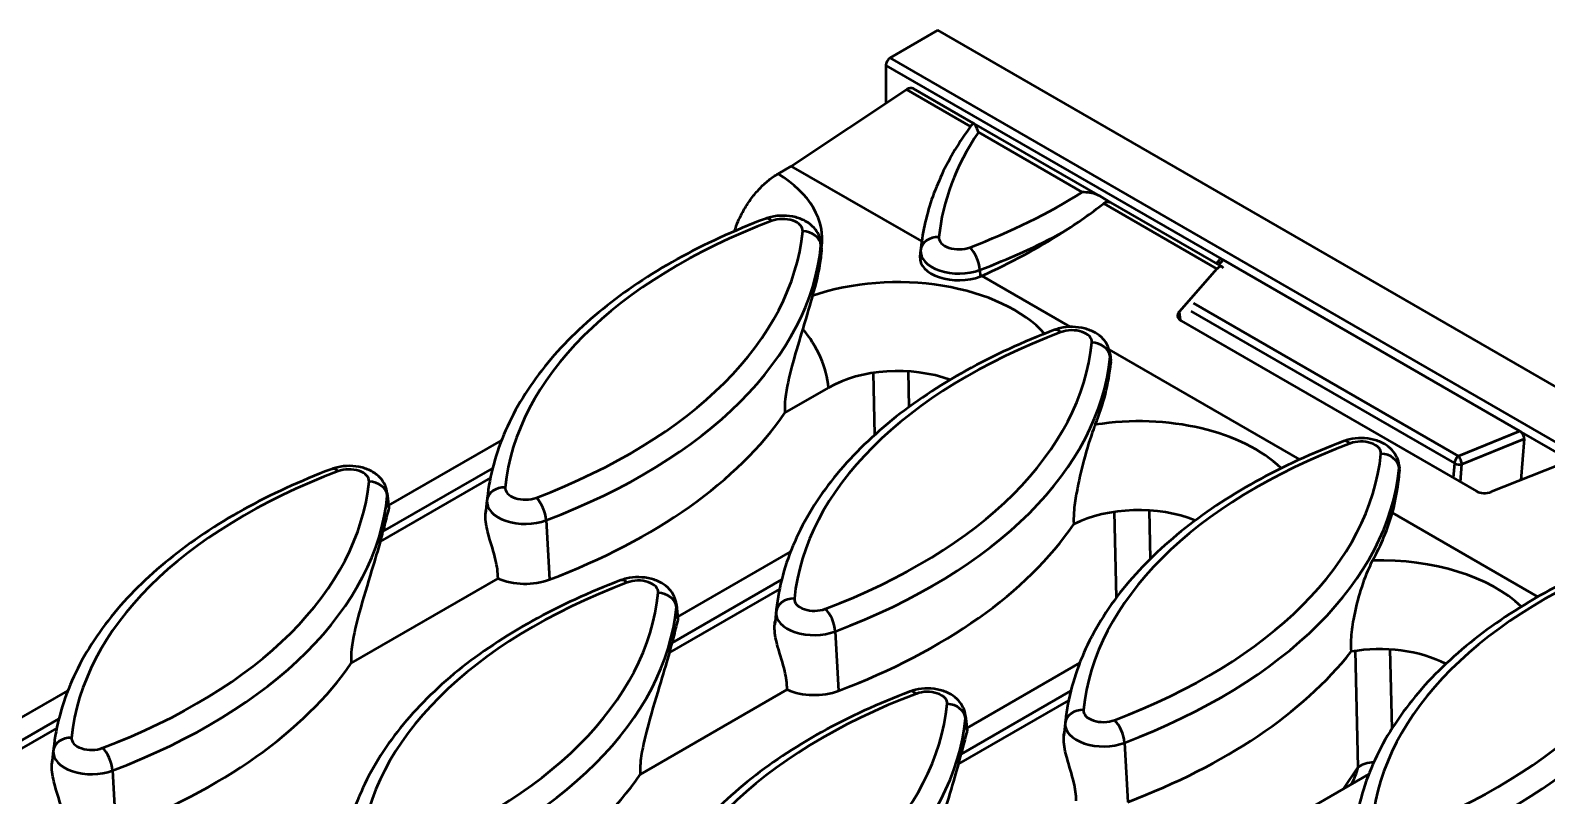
# Model space of a CAD drawing. Header units: millimetres. Extents: x 0 to 2219, y -32 to 1188.
# Drawn here: x 78.85 to 128.3, y 292.49 to 317.45 of the extents above; entities that cross this region are included whole.
import ezdxf

# ---------------------------------------------------------------- set-up
doc = ezdxf.new("R2010")
doc.units = ezdxf.units.MM
doc.header["$LTSCALE"] = 2
doc.layers.add('Sichtbar (ISO)', color=7, linetype='Continuous', lineweight=50)
doc.layers.add('Sichtbar schmal (ISO)', color=7, linetype='Continuous', lineweight=50)

msp = doc.modelspace()

# ---------------------------------------------------------------- linework, layer by layer
at = {"layer": 'Sichtbar (ISO)'}
for p, q in [((108.4469, 317.4516), (106.8913, 316.5535)), ((249.8683, 235.802), (108.4469, 317.4516)), ((106.7499, 316.3085), (106.7499, 315.071)), ((103.6688, 313.0251), (107.426, 315.52)), ((107.6472, 315.553), (109.5986, 314.4263)), ((109.6181, 314.4151), (109.599, 314.4261)), ((113.7382, 312.0364), (109.6181, 314.4151)), ((103.2355, 312.7749), (103.6688, 313.0251)), ((107.9213, 310.5699), (103.6688, 313.0251)), ((114.0824, 311.8376), (113.7382, 312.0364)), ((114.0824, 311.8376), (117.7199, 309.7375)), ((104.636, 310.5173), (104.658, 310.3121)), ((107.8934, 310.3445), (107.8714, 310.1393)), ((117.5505, 309.6747), (116.3134, 308.2715)), ((117.5318, 309.8461), (117.6314, 309.9613)), ((117.752, 309.9648), (127.4265, 304.3792)), ((112.7612, 307.7756), (109.8812, 309.4384)), ((116.3792, 307.9759), (126.0127, 302.414)), ((120.2484, 303.4529), (114.0327, 307.0415)), ((114.0641, 306.8884), (114.0861, 306.6832)), ((103.4585, 304.9746), (104.8787, 305.7946)), ((127.569, 304.1223), (127.4585, 302.7767)), ((90.5371, 301.9492), (94.2163, 304.0734)), ((123.4922, 303.2596), (123.5023, 303.165)), ((128.6677, 303.2561), (126.4934, 302.3941)), ((90.4938, 302.3523), (90.5442, 301.8833)), ((93.7513, 302.1795), (93.7095, 301.7906)), ((128.0098, 298.9718), (123.2708, 301.7079)), ((99.9652, 298.3204), (103.6443, 300.4445)), ((89.3164, 296.8096), (94.1051, 299.5744)), ((99.9219, 298.7235), (99.9723, 298.2544)), ((103.1794, 298.5506), (103.1376, 298.1617)), ((109.3933, 294.6915), (113.0724, 296.8156)), ((76.395, 293.7843), (80.0741, 295.9084)), ((98.7445, 293.1808), (103.5332, 295.9455)), ((109.35, 295.0946), (109.4004, 294.6255)), ((112.6075, 294.9218), (112.5657, 294.5328)), ((79.6092, 294.0146), (79.5674, 293.6256)), ((118.8214, 291.0626), (122.5005, 293.1868))]:
    msp.add_line(p, q, dxfattribs=at)
for centre, major_axis, ratio, start_param, end_param in [((106.8913, 316.3902), (-0.1, -0.1732), 0.5773503, 3.9269908, 5.4977871), ((107.4472, 315.2066), (0.2, 0.3464), 0.5773503, 0, 0.8603256), ((105.6589, 314.8182), (11.3564, 3.3618), 0.5461356, 5.1914012, 5.34544), ((98.8296, 319.2194), (-19.8655, -1.3983), 0.6188024, 2.1165873, 2.2868572), ((84.7798, 310.8703), (19.91, 0), 0.5773503, 6.1009788, 6.2270729), ((103.3905, 310.2667), (1.27, 0), 0.5773503, 6.2270729, 6.3450887), ((109.1326, 310.0317), (-1.27, 0), 0.5773503, 6.2270729, 8.4336928), ((127.7433, 309.4281), (-19.91, 0), 0.5773503, 6.221282, 6.2270729), ((117.5916, 309.3497), (0.108, 0.3963), 0.450394, 5.8566828, 7.0254639), ((117.7552, 309.7988), (-0.1081, 0.176), 0.5635385, 5.7945313, 6.4600933), ((98.9219, 319.0353), (-19.91, 0), 0.5773503, 2.1505075, 2.15369), ((116.6615, 308.1631), (-0.3997, -0.0261), 0.6185457, 5.7271089, 7.0302726), ((94.2079, 307.2414), (19.91, 0), 0.5773503, 6.0502437, 6.2270729), ((112.8185, 306.6379), (1.27, 0), 0.5773503, 6.2270729, 6.3450887), ((107.1415, 304.4882), (3.2, 0), 0.5773503, 1.0082406, 2.3561945), ((84.7798, 309.2373), (20.085, 0), 0.5773503, 5.2921002, 5.9067594), ((127.4229, 304.2172), (0.1061, -0.1717), 0.5902229, 0.6750083, 1.9936861), ((122.2408, 303.0584), (-1.2631, -0.0889), 0.6188024, 3.0468263, 3.1642928), ((103.5432, 302.8429), (-19.9676, -1.4055), 0.6188024, 2.9369315, 3.0468263), ((126.2945, 302.6015), (0.3994, 0.0261), 0.6195622, 3.8893632, 5.1925268), ((114.9982, 299.9521), (3.2, 0), 0.5773503, 0.9577353, 2.2938579), ((103.636, 303.6125), (19.91, 0), 0.5773503, 5.9779979, 6.1167254), ((94.2079, 305.6084), (20.085, 0), 0.5773503, 5.2921002, 5.9059805), ((70.6377, 302.7053), (19.91, 0), 0.5773503, 6.1148977, 6.1429316), ((94.9905, 300.2337), (-1.445, 0), 0.5773503, 0.9113221, 2.1505075), ((80.0657, 299.0765), (19.91, 0), 0.5773503, 6.1148977, 6.1429316), ((122.855, 295.416), (3.2, 0), 0.5773503, 0.8315215, 1.8665024), ((70.6377, 301.0723), (20.085, 0), 0.5773503, 5.2921002, 5.9067594), ((103.636, 301.9796), (-20.085, 0), 0.5773503, 2.1505075, 2.7151791), ((104.4185, 296.6049), (-1.445, 0), 0.5773503, 0.9113221, 2.1505075), ((89.4938, 295.4476), (19.91, 0), 0.5773503, 6.1148977, 6.1429316), ((80.0657, 297.4435), (20.085, 0), 0.5773503, 5.2921002, 5.9067594), ((113.0641, 298.3507), (-20.085, 0), 0.5773503, 2.1505075, 2.6352507)]:
    msp.add_ellipse(centre, major_axis=major_axis, ratio=ratio, start_param=start_param, end_param=end_param, dxfattribs=at)
for points, knots in [([(109.5986, 314.4263), (109.4061, 314.1728), (109.2284, 313.9145), (108.9037, 313.3895), (108.7567, 313.1227), (108.4948, 312.5821), (108.3799, 312.3082), (108.1832, 311.7547), (108.1014, 311.4752), (107.9718, 310.9122), (107.924, 310.6288), (107.8934, 310.3445)], [3.5137945, 3.5137945, 3.5137945, 3.5137945, 3.58405309, 3.58405309, 3.65431168, 3.65431168, 3.72457028, 3.72457028, 3.79482887, 3.79482887, 3.86508746, 3.86508746, 3.86508746, 3.86508746]), ([(109.7693, 314.1249), (109.7691, 314.1256), (109.7688, 314.1264), (109.7396, 314.2064), (109.7109, 314.2751), (109.6588, 314.3744), (109.6365, 314.4045), (109.6181, 314.4151)], [-0.00100067, -0.00100067, -0.00100067, -0.00100067, 0, 0, 0.1055105, 0.1055105, 0.20471718, 0.20471718, 0.20471718, 0.20471718]), ([(101.8163, 310.8988), (101.8502, 311.0046), (101.8921, 311.1172), (101.9987, 311.3627), (102.0662, 311.4951), (102.2021, 311.7303), (102.2831, 311.855), (102.4574, 312.09), (102.5507, 312.2003), (102.7283, 312.3877), (102.8289, 312.482), (103.0344, 312.6479), (103.1394, 312.7194), (103.2355, 312.7749)], [1.85051325, 1.85051325, 1.85051325, 1.85051325, 1.93510245, 1.93510245, 2.03696753, 2.03696753, 2.13889218, 2.13889218, 2.24081682, 2.24081682, 2.34274106, 2.34274106, 2.44466529, 2.44466529, 2.44466529, 2.44466529]), ([(113.7382, 312.0364), (113.7056, 312.0552), (113.671, 312.0719), (113.5639, 312.1156), (113.4872, 312.1367), (113.3266, 312.165), (113.2417, 312.1715), (113.1562, 312.1706), (113.1552, 312.1706), (113.1542, 312.1706)], [0.41003556, 0.41003556, 0.41003556, 0.41003556, 0.44039364, 0.44039364, 0.50087173, 0.50087173, 0.56423029, 0.56423029, 0.5649879, 0.5649879, 0.5649879, 0.5649879]), ([(113.8576, 311.8068), (113.8588, 311.8077), (113.86, 311.8086), (113.8643, 311.8119), (113.8673, 311.8141), (113.8717, 311.8173), (113.8731, 311.8182), (113.8755, 311.8198), (113.8766, 311.8205), (113.8786, 311.8219), (113.8796, 311.8225), (113.8819, 311.824), (113.8832, 311.8248), (113.8879, 311.8277), (113.8912, 311.8296), (113.9286, 311.8503), (113.9641, 311.8594), (114.0185, 311.8594), (114.0381, 311.856), (114.0654, 311.8464), (114.0742, 311.8424), (114.0824, 311.8376)], [-0.377168395, -0.377168395, -0.377168395, -0.377168395, -0.375741689, -0.375741689, -0.372179165, -0.372179165, -0.37057891, -0.37057891, -0.369386511, -0.369386511, -0.368275626, -0.368275626, -0.366753946, -0.366753946, -0.362939601, -0.362939601, -0.324742595, -0.324742595, -0.301714867, -0.301714867, -0.289877735, -0.289877735, -0.289877735, -0.289877735]), ([(102.8221, 311.3053), (101.7973, 310.9179), (100.8324, 310.4745), (99.0541, 309.4877), (98.2407, 308.9445), (96.7935, 307.7726), (96.1595, 307.144), (95.096, 305.8176), (94.6664, 305.1197), (94.0342, 303.6768), (93.832, 302.9316), (93.7513, 302.1795)], [2.93590568, 2.93590568, 2.93590568, 2.93590568, 3.12174204, 3.12174204, 3.30757839, 3.30757839, 3.49341475, 3.49341475, 3.67925111, 3.67925111, 3.86508746, 3.86508746, 3.86508746, 3.86508746]), ([(104.636, 310.5173), (104.626, 310.6101), (104.5999, 310.6993), (104.522, 310.868), (104.4679, 310.9448), (104.3334, 311.0922), (104.2499, 311.156), (104.0509, 311.2743), (103.9329, 311.3203), (103.6796, 311.3869), (103.5434, 311.404), (103.2717, 311.4066), (103.1363, 311.3923), (102.9426, 311.3463), (102.8819, 311.3279), (102.8221, 311.3053)], [0.8473015, 0.8473015, 0.8473015, 0.8473015, 1.0461813, 1.0461813, 1.2705319, 1.2705319, 1.5560441, 1.5560441, 1.9290652, 1.9290652, 2.3395873, 2.3395873, 2.7469542, 2.7469542, 2.9359057, 2.9359057, 2.9359057, 2.9359057]), ([(112.2502, 307.6765), (111.2254, 307.2891), (110.2605, 306.8456), (108.4821, 305.8588), (107.6688, 305.3156), (106.2216, 304.1438), (105.5876, 303.5151), (104.5241, 302.1887), (104.0945, 301.4908), (103.4623, 300.0479), (103.2601, 299.3027), (103.1794, 298.5506)], [2.93590568, 2.93590568, 2.93590568, 2.93590568, 3.12174204, 3.12174204, 3.30757839, 3.30757839, 3.49341475, 3.49341475, 3.67925111, 3.67925111, 3.86508746, 3.86508746, 3.86508746, 3.86508746]), ([(104.0409, 307.7125), (103.9352, 307.3628), (103.8235, 306.9897), (103.6374, 306.3041), (103.5402, 305.9185), (103.4746, 305.4716), (103.4618, 305.359), (103.4508, 305.1518), (103.4517, 305.0565), (103.4585, 304.9746)], [-0.74048585, -0.74048585, -0.74048585, -0.74048585, -0.41657877, -0.41657877, -0.15549961, -0.15549961, -0.07774981, -0.07774981, -0.0059838, -0.0059838, -0.0059838, -0.0059838]), ([(114.0641, 306.8884), (114.0541, 306.9813), (114.028, 307.0705), (113.9501, 307.2391), (113.896, 307.316), (113.7615, 307.4633), (113.678, 307.5271), (113.479, 307.6454), (113.361, 307.6914), (113.1076, 307.758), (112.9715, 307.7752), (112.6998, 307.7778), (112.5644, 307.7634), (112.3707, 307.7174), (112.31, 307.6991), (112.2502, 307.6765)], [0.8473015, 0.8473015, 0.8473015, 0.8473015, 1.0461813, 1.0461813, 1.2705319, 1.2705319, 1.5560441, 1.5560441, 1.9290652, 1.9290652, 2.3395873, 2.3395873, 2.7469542, 2.7469542, 2.9359057, 2.9359057, 2.9359057, 2.9359057]), ([(113.5801, 304.5879), (113.5603, 304.5398), (113.5403, 304.4883), (113.4176, 304.1588), (113.3107, 303.8112), (113.1174, 303.0802), (113.0344, 302.7183), (112.9397, 302.205), (112.9077, 302.0016), (112.8773, 301.6762), (112.8713, 301.5472), (112.8767, 301.3956), (112.8785, 301.3659), (112.8808, 301.3373)], [-3.03299255, -3.03299255, -3.03299255, -3.03299255, -2.97034726, -2.97034726, -2.65366767, -2.65366767, -2.36449163, -2.36449163, -2.19442717, -2.19442717, -2.07870602, -2.07870602, -2.04928687, -2.04928687, -2.04928687, -2.04928687]), ([(123.4922, 303.2596), (123.4822, 303.3524), (123.4561, 303.4416), (123.3782, 303.6102), (123.3241, 303.6871), (123.1896, 303.8344), (123.106, 303.8982), (122.9071, 304.0165), (122.7891, 304.0626), (122.5357, 304.1291), (122.3996, 304.1463), (122.1279, 304.1489), (121.9924, 304.1346), (121.7988, 304.0885), (121.7381, 304.0702), (121.6783, 304.0476)], [0.8473015, 0.8473015, 0.8473015, 0.8473015, 1.0461813, 1.0461813, 1.2705319, 1.2705319, 1.5560441, 1.5560441, 1.9290652, 1.9290652, 2.3395873, 2.3395873, 2.7469542, 2.7469542, 2.9359057, 2.9359057, 2.9359057, 2.9359057]), ([(121.6783, 304.0476), (120.6535, 303.6602), (119.6885, 303.2167), (117.9102, 302.23), (117.0969, 301.6867), (115.6496, 300.5149), (115.0157, 299.8862), (113.9522, 298.5598), (113.5225, 297.862), (112.8904, 296.419), (112.6882, 295.6739), (112.6075, 294.9218)], [2.93590568, 2.93590568, 2.93590568, 2.93590568, 3.12174204, 3.12174204, 3.30757839, 3.30757839, 3.49341475, 3.49341475, 3.67925111, 3.67925111, 3.86508746, 3.86508746, 3.86508746, 3.86508746]), ([(88.68, 303.1404), (87.6552, 302.753), (86.6902, 302.3095), (84.9119, 301.3228), (84.0986, 300.7795), (82.6513, 299.6077), (82.0174, 298.979), (80.9538, 297.6526), (80.5242, 296.9547), (79.8921, 295.5118), (79.6899, 294.7667), (79.6092, 294.0146)], [2.93590568, 2.93590568, 2.93590568, 2.93590568, 3.12174204, 3.12174204, 3.30757839, 3.30757839, 3.49341475, 3.49341475, 3.67925111, 3.67925111, 3.86508746, 3.86508746, 3.86508746, 3.86508746]), ([(90.4938, 302.3523), (90.4839, 302.4452), (90.4578, 302.5344), (90.3799, 302.703), (90.3258, 302.7799), (90.1913, 302.9272), (90.1077, 302.991), (89.9088, 303.1093), (89.7908, 303.1553), (89.5374, 303.2219), (89.4012, 303.2391), (89.1295, 303.2417), (88.9941, 303.2274), (88.8005, 303.1813), (88.7398, 303.163), (88.68, 303.1404)], [0.8473015, 0.8473015, 0.8473015, 0.8473015, 1.0461813, 1.0461813, 1.2705319, 1.2705319, 1.5560441, 1.5560441, 1.9290652, 1.9290652, 2.3395873, 2.3395873, 2.7469542, 2.7469542, 2.9359057, 2.9359057, 2.9359057, 2.9359057]), ([(90.5394, 301.8442), (90.537, 301.8362), (90.5346, 301.8278), (90.4931, 301.6824), (90.4428, 301.4704), (90.3753, 301.1933), (90.364, 301.1468), (90.3521, 301.0984)], [0.70958265, 0.70958265, 0.70958265, 0.70958265, 0.73010989, 0.73010989, 1.0546565, 1.0546565, 1.11670002, 1.11670002, 1.11670002, 1.11670002]), ([(94.1051, 299.5744), (94.1018, 299.7625), (94.0742, 299.9667), (93.9659, 300.4385), (93.8748, 300.7091), (93.7762, 301.0592), (93.7491, 301.1634), (93.7094, 301.366), (93.6971, 301.4644), (93.6933, 301.599), (93.6949, 301.6464), (93.6994, 301.6929)], [0.04336489, 0.04336489, 0.04336489, 0.04336489, 0.19996601, 0.19996601, 0.39993202, 0.39993202, 0.47560066, 0.47560066, 0.55126929, 0.55126929, 0.59299387, 0.59299387, 0.59299387, 0.59299387]), ([(93.6994, 301.6929), (93.7018, 301.7167), (93.7042, 301.7402), (93.7076, 301.7726), (93.7086, 301.7816), (93.7095, 301.7906)], [0.709582647, 0.709582647, 0.709582647, 0.709582647, 0.73010989, 0.73010989, 0.738013886, 0.738013886, 0.738013886, 0.738013886]), ([(90.2664, 300.78), (90.1869, 300.5107), (90.0905, 300.1854), (89.8542, 299.3995), (89.7093, 298.9275), (89.4952, 298.1392), (89.398, 297.7536), (89.3325, 297.3066), (89.3197, 297.1941), (89.3087, 296.9868), (89.3096, 296.8915), (89.3164, 296.8096)], [-1.1741314, -1.1741314, -1.1741314, -1.1741314, -0.8282199, -0.8282199, -0.4165788, -0.4165788, -0.1554996, -0.1554996, -0.0777498, -0.0777498, -0.0059838, -0.0059838, -0.0059838, -0.0059838]), ([(122.6259, 300.1586), (122.5832, 300.0804), (122.5401, 299.9922), (122.3926, 299.6611), (122.2894, 299.3785), (122.1201, 298.8086), (122.0502, 298.5256), (121.9585, 298.0155), (121.9297, 297.7886), (121.9128, 297.4342), (121.9138, 297.3046), (121.9224, 297.1833)], [-2.72244423, -2.72244423, -2.72244423, -2.72244423, -2.61397306, -2.61397306, -2.35136309, -2.35136309, -2.12790606, -2.12790606, -1.95141073, -1.95141073, -1.83987648, -1.83987648, -1.83987648, -1.83987648]), ([(131.1064, 300.4187), (130.0816, 300.0313), (129.1166, 299.5878), (127.3383, 298.6011), (126.525, 298.0579), (125.0777, 296.886), (124.4438, 296.2573), (123.3802, 294.931), (122.9506, 294.2331), (122.3185, 292.7901), (122.1163, 292.045), (122.0356, 291.2929)], [2.93590568, 2.93590568, 2.93590568, 2.93590568, 3.12174204, 3.12174204, 3.30757839, 3.30757839, 3.49341475, 3.49341475, 3.67925111, 3.67925111, 3.86508746, 3.86508746, 3.86508746, 3.86508746]), ([(98.1081, 299.5115), (97.0833, 299.1241), (96.1183, 298.6806), (94.34, 297.6939), (93.5267, 297.1507), (92.0794, 295.9788), (91.4455, 295.3501), (90.3819, 294.0238), (89.9523, 293.3259), (89.3202, 291.8829), (89.118, 291.1378), (89.0372, 290.3857)], [2.93590568, 2.93590568, 2.93590568, 2.93590568, 3.12174204, 3.12174204, 3.30757839, 3.30757839, 3.49341475, 3.49341475, 3.67925111, 3.67925111, 3.86508746, 3.86508746, 3.86508746, 3.86508746]), ([(99.9219, 298.7235), (99.912, 298.8163), (99.8859, 298.9055), (99.8079, 299.0741), (99.7539, 299.151), (99.6193, 299.2983), (99.5358, 299.3621), (99.3369, 299.4804), (99.2189, 299.5265), (98.9655, 299.593), (98.8293, 299.6102), (98.5576, 299.6128), (98.4222, 299.5985), (98.2286, 299.5524), (98.1679, 299.5341), (98.1081, 299.5115)], [0.8473015, 0.8473015, 0.8473015, 0.8473015, 1.0461813, 1.0461813, 1.2705319, 1.2705319, 1.5560441, 1.5560441, 1.9290652, 1.9290652, 2.3395873, 2.3395873, 2.7469542, 2.7469542, 2.9359057, 2.9359057, 2.9359057, 2.9359057]), ([(99.9675, 298.2154), (99.9651, 298.2073), (99.9627, 298.1989), (99.9212, 298.0535), (99.8709, 297.8415), (99.8034, 297.5645), (99.792, 297.5179), (99.7802, 297.4695)], [0.70958265, 0.70958265, 0.70958265, 0.70958265, 0.73010989, 0.73010989, 1.0546565, 1.0546565, 1.11670002, 1.11670002, 1.11670002, 1.11670002]), ([(103.5332, 295.9455), (103.5299, 296.1336), (103.5023, 296.3379), (103.394, 296.8096), (103.3029, 297.0803), (103.2043, 297.4303), (103.1772, 297.5345), (103.1375, 297.7371), (103.1252, 297.8356), (103.1214, 297.9702), (103.123, 298.0175), (103.1275, 298.0641)], [0.04336489, 0.04336489, 0.04336489, 0.04336489, 0.19996601, 0.19996601, 0.39993202, 0.39993202, 0.47560066, 0.47560066, 0.55126929, 0.55126929, 0.59299387, 0.59299387, 0.59299387, 0.59299387]), ([(103.1275, 298.0641), (103.1299, 298.0878), (103.1323, 298.1113), (103.1357, 298.1438), (103.1367, 298.1527), (103.1376, 298.1617)], [0.709582647, 0.709582647, 0.709582647, 0.709582647, 0.73010989, 0.73010989, 0.738013886, 0.738013886, 0.738013886, 0.738013886]), ([(99.6945, 297.1511), (99.615, 296.8818), (99.5186, 296.5565), (99.2823, 295.7706), (99.1373, 295.2986), (98.9233, 294.5103), (98.8261, 294.1247), (98.7606, 293.6777), (98.7478, 293.5652), (98.7367, 293.358), (98.7377, 293.2627), (98.7445, 293.1808)], [-1.1741314, -1.1741314, -1.1741314, -1.1741314, -0.8282199, -0.8282199, -0.4165788, -0.4165788, -0.1554996, -0.1554996, -0.0777498, -0.0777498, -0.0059838, -0.0059838, -0.0059838, -0.0059838]), ([(107.5362, 295.8826), (106.5114, 295.4952), (105.5464, 295.0517), (103.7681, 294.065), (102.9547, 293.5218), (101.5075, 292.3499), (100.8736, 291.7212), (99.81, 290.3949), (99.3804, 289.697), (98.7483, 288.2541), (98.5461, 287.5089), (98.4653, 286.7568)], [2.93590568, 2.93590568, 2.93590568, 2.93590568, 3.12174204, 3.12174204, 3.30757839, 3.30757839, 3.49341475, 3.49341475, 3.67925111, 3.67925111, 3.86508746, 3.86508746, 3.86508746, 3.86508746]), ([(109.35, 295.0946), (109.3401, 295.1874), (109.314, 295.2766), (109.236, 295.4452), (109.182, 295.5221), (109.0474, 295.6695), (108.9639, 295.7332), (108.765, 295.8515), (108.647, 295.8976), (108.3936, 295.9642), (108.2574, 295.9813), (107.9857, 295.9839), (107.8503, 295.9696), (107.6567, 295.9235), (107.5959, 295.9052), (107.5362, 295.8826)], [0.8473015, 0.8473015, 0.8473015, 0.8473015, 1.0461813, 1.0461813, 1.2705319, 1.2705319, 1.5560441, 1.5560441, 1.9290652, 1.9290652, 2.3395873, 2.3395873, 2.7469542, 2.7469542, 2.9359057, 2.9359057, 2.9359057, 2.9359057]), ([(109.3956, 294.5865), (109.3932, 294.5784), (109.3908, 294.5701), (109.3493, 294.4247), (109.2989, 294.2126), (109.2315, 293.9356), (109.2201, 293.889), (109.2083, 293.8406)], [0.70958265, 0.70958265, 0.70958265, 0.70958265, 0.73010989, 0.73010989, 1.0546565, 1.0546565, 1.11670002, 1.11670002, 1.11670002, 1.11670002]), ([(112.9613, 292.3167), (112.958, 292.5048), (112.9304, 292.709), (112.8221, 293.1807), (112.731, 293.4514), (112.6323, 293.8015), (112.6053, 293.9057), (112.5656, 294.1082), (112.5533, 294.2067), (112.5495, 294.3413), (112.5511, 294.3887), (112.5556, 294.4352)], [0.04336489, 0.04336489, 0.04336489, 0.04336489, 0.19996601, 0.19996601, 0.39993202, 0.39993202, 0.47560066, 0.47560066, 0.55126929, 0.55126929, 0.59299387, 0.59299387, 0.59299387, 0.59299387]), ([(112.5556, 294.4352), (112.558, 294.4589), (112.5604, 294.4825), (112.5638, 294.5149), (112.5648, 294.5239), (112.5657, 294.5328)], [0.709582647, 0.709582647, 0.709582647, 0.709582647, 0.73010989, 0.73010989, 0.738013886, 0.738013886, 0.738013886, 0.738013886]), ([(79.963, 291.4095), (79.9597, 291.5975), (79.9321, 291.8018), (79.8238, 292.2735), (79.7327, 292.5442), (79.634, 292.8942), (79.607, 292.9984), (79.5672, 293.201), (79.555, 293.2995), (79.5512, 293.4341), (79.5528, 293.4814), (79.5573, 293.528)], [0.04336489, 0.04336489, 0.04336489, 0.04336489, 0.19996601, 0.19996601, 0.39993202, 0.39993202, 0.47560066, 0.47560066, 0.55126929, 0.55126929, 0.59299387, 0.59299387, 0.59299387, 0.59299387]), ([(79.5573, 293.528), (79.5596, 293.5517), (79.5621, 293.5753), (79.5655, 293.6077), (79.5664, 293.6166), (79.5674, 293.6256)], [0.709582647, 0.709582647, 0.709582647, 0.709582647, 0.73010989, 0.73010989, 0.738013886, 0.738013886, 0.738013886, 0.738013886]), ([(109.1226, 293.5222), (109.0431, 293.2529), (108.9467, 292.9277), (108.7104, 292.1417), (108.5654, 291.6697), (108.3514, 290.8814), (108.2542, 290.4958), (108.1887, 290.0488), (108.1759, 289.9363), (108.1648, 289.7291), (108.1658, 289.6338), (108.1725, 289.5519)], [-1.1741314, -1.1741314, -1.1741314, -1.1741314, -0.8282199, -0.8282199, -0.4165788, -0.4165788, -0.1554996, -0.1554996, -0.0777498, -0.0777498, -0.0059838, -0.0059838, -0.0059838, -0.0059838])]:
    msp.add_open_spline(points, degree=3, knots=knots, dxfattribs=at)
for points in [[(117.7063, 309.9828), (117.7213, 309.9797), (117.7371, 309.9734), (117.752, 309.9648)], [(104.3602, 308.7874), (104.2746, 308.5155), (104.1848, 308.1822), (104.0409, 307.7125)], [(127.4265, 304.3792), (127.4414, 304.3706), (127.4568, 304.3588), (127.4718, 304.3447)], [(90.5442, 301.8833), (90.5453, 301.8726), (90.5437, 301.8594), (90.5394, 301.8442)], [(99.9723, 298.2544), (99.9734, 298.2437), (99.9718, 298.2305), (99.9675, 298.2154)], [(109.4004, 294.6255), (109.4015, 294.6149), (109.3999, 294.6016), (109.3956, 294.5865)]]:
    msp.add_open_spline(points, degree=3, dxfattribs=at)
at = {"layer": 'Sichtbar schmal (ISO)'}
for p, q in [((248.3126, 234.9038), (106.8913, 316.5535)), ((106.7499, 316.3085), (117.7063, 309.9828)), ((107.426, 315.52), (109.5147, 314.3142)), ((109.7693, 314.1249), (113.1542, 312.1706)), ((113.8576, 311.8068), (117.5505, 309.6747)), ((104.6364, 310.4323), (104.6584, 310.2256)), ((107.8866, 310.2781), (107.8646, 310.0728)), ((109.8162, 309.6349), (109.8283, 309.4183)), ((117.6102, 309.8009), (117.752, 309.9648)), ((116.3134, 308.2715), (116.351, 307.9942)), ((116.7008, 308.2908), (125.2967, 303.328)), ((125.4258, 303.5652), (116.7825, 308.5554)), ((114.0645, 306.8035), (114.0865, 306.5967)), ((106.3961, 304.2614), (106.3485, 306.2781)), ((107.4781, 306.3254), (107.5057, 305.1619)), ((127.4265, 304.3792), (125.4258, 303.5652)), ((125.5377, 303.2958), (127.569, 304.1223)), ((127.4718, 304.3447), (128.854, 303.5467)), ((90.3521, 301.0984), (93.9264, 303.162)), ((123.4926, 303.1746), (123.5034, 303.0729)), ((125.2967, 303.328), (125.2574, 302.8501)), ((125.4901, 302.7158), (125.5377, 303.2958)), ((93.8561, 302.8525), (90.2664, 300.78)), ((90.4943, 302.2674), (90.5394, 301.8442)), ((93.7445, 302.1131), (93.6994, 301.6929)), ((114.2712, 298.9487), (114.2052, 301.742)), ((115.3349, 301.7894), (115.3723, 300.2064)), ((95.674, 301.47), (95.782, 299.5358)), ((103.2842, 299.2236), (99.6945, 297.1511)), ((99.7802, 297.4695), (103.3545, 299.5331)), ((99.9224, 298.6385), (99.9675, 298.2154)), ((103.1726, 298.4843), (103.1275, 298.0641)), ((105.1021, 297.8411), (105.2101, 295.9069)), ((122.1515, 293.419), (122.062, 297.2059)), ((123.1916, 297.2533), (123.2527, 294.6717)), ((109.2083, 293.8406), (112.7826, 295.9043)), ((112.7123, 295.5948), (109.1226, 293.5222)), ((76.21, 292.9334), (79.7843, 294.997)), ((109.3505, 295.0096), (109.3956, 294.5865)), ((112.6007, 294.8554), (112.5556, 294.4352)), ((79.714, 294.6876), (76.1242, 292.615)), ((79.6024, 293.9482), (79.5573, 293.528)), ((114.5302, 294.2122), (114.6382, 292.278)), ((81.5319, 293.305), (81.6398, 291.3708)), ((121.6817, 292.714), (122.1515, 293.419))]:
    msp.add_line(p, q, dxfattribs=at)
for centre, major_axis, ratio, start_param, end_param in [((127.7433, 310.0813), (-19.2902, 0), 0.5773503, 5.9116314, 6.2270729), ((99.2847, 310.6573), (5.3909, 0), 0.5773503, 6.1897753, 7.0314753), ((98.9219, 319.6885), (-19.2902, 0), 0.5773503, 2.1505075, 2.400599), ((113.6011, 301.9164), (-19.2902, 0), 0.5773503, 5.2921002, 6.2270729), ((103.0343, 310.7441), (-0.2122, 0.5612), 0.4472624, 5.5814881, 6.2831853), ((103.3905, 310.9199), (0.6502, 0), 0.5773503, 6.2270729, 8.4336928), ((84.7798, 311.5235), (19.2902, 0), 0.5773503, 5.2921002, 6.2270729), ((104.0396, 310.409), (0.5972, -0.0581), 0.8152115, 0.1664141, 1.6499439), ((108.4834, 310.2161), (-0.5972, 0.0581), 0.8152115, 4.7915366, 6.2750665), ((109.1326, 310.6849), (-0.6502, 0), 0.5773503, 6.2270729, 8.4336928), ((98.9219, 319.2413), (19.8879, 0), 0.5773503, 5.2921002, 5.4654253), ((84.7798, 311.0763), (19.8879, 0), 0.5773503, 5.2921002, 6.2270729), ((103.3905, 310.4727), (1.2479, 0), 0.5773503, 6.2270729, 6.3450887), ((109.1326, 310.2377), (-1.2479, 0), 0.5773503, 6.2270729, 8.4336928), ((127.7433, 309.6341), (-19.8879, 0), 0.5773503, 6.221282, 6.2270729), ((109.4888, 309.8809), (0.2122, -0.5612), 0.4472624, 0.9563656, 2.4398955), ((107.1415, 306.1212), (-5.3909, 0), 0.5773503, 3.6193759, 5.2544727), ((123.0292, 298.2875), (-19.2902, 0), 0.5773503, 5.2921002, 6.2270729), ((103.3295, 306.5257), (1.1, -1.9053), 0.5773503, 0.8764329, 1.8812767), ((112.4624, 307.1152), (-0.2122, 0.5612), 0.4472624, 5.5814881, 6.2831853), ((112.8185, 307.2911), (0.6502, 0), 0.5773503, 6.2270729, 8.4336928), ((94.2079, 307.8946), (19.2902, 0), 0.5773503, 5.2921002, 6.2270729), ((113.4677, 306.7801), (0.5972, -0.0581), 0.8152115, 0.1664141, 1.6499439), ((94.2079, 307.4474), (19.8879, 0), 0.5773503, 5.2921002, 6.2270729), ((112.8185, 306.8439), (1.2479, 0), 0.5773503, 6.2270729, 6.3450887), ((114.9982, 301.5851), (-5.3909, 0), 0.5773503, 3.6740766, 4.9785731), ((132.4573, 294.6586), (-19.2902, 0), 0.5773503, 5.2921002, 6.2270729), ((103.636, 304.2657), (19.2902, 0), 0.5773503, 5.2921002, 6.2270729), ((121.8905, 303.4864), (-0.2122, 0.5612), 0.4472624, 5.5814881, 6.2831853), ((122.2466, 303.6622), (0.6502, 0), 0.5773503, 6.2270729, 8.4336928), ((122.8958, 303.1512), (0.5972, -0.0581), 0.8152115, 0.1664141, 1.6499439), ((88.8922, 302.5791), (-0.2122, 0.5612), 0.4472624, 5.5814881, 6.2831853), ((89.2483, 302.755), (0.6502, 0), 0.5773503, 6.2270729, 8.4336928), ((103.636, 303.8185), (19.8879, 0), 0.5773503, 5.2921002, 6.2270729), ((122.2466, 303.215), (1.2479, 0), 0.5773503, 6.2270729, 6.3450887), ((125.4381, 303.4096), (-0.1, -0.1732), 0.5773503, 4.0142573, 5.4977871), ((125.4381, 303.4096), (-0.1993, 0.0164), 0.6270768, 0.8348314, 2.1448478), ((125.4381, 303.4096), (0.0754, -0.1853), 0.3530736, 0.7741706, 2.4093638), ((99.459, 293.7514), (-19.2902, 0), 0.5773503, 5.2921002, 6.2270729), ((70.6377, 303.3585), (19.2902, 0), 0.5773503, 5.2921002, 6.2270729), ((89.8975, 302.244), (0.5972, -0.0581), 0.8152115, 0.1664141, 1.6499439), ((70.6377, 302.9113), (19.8879, 0), 0.5773503, 5.2921002, 6.2270729), ((89.2483, 302.3078), (1.2479, 0), 0.5773503, 6.2270729, 6.3450887), ((94.3413, 302.0511), (-0.5972, 0.0581), 0.8152115, 4.7915366, 6.2750665), ((113.6011, 301.4692), (-19.8879, 0), 0.5773503, 6.221282, 6.2270729), ((94.9905, 302.5199), (-0.6502, 0), 0.5773503, 6.2270729, 8.4336928), ((95.3466, 301.716), (0.2122, -0.5612), 0.4472624, 0.9563656, 2.4398955), ((94.9905, 302.0727), (-1.2479, 0), 0.5773503, 6.2270729, 8.4336928), ((141.8854, 291.0298), (-19.2902, 0), 0.5773503, 5.2921002, 6.2270729), ((122.855, 297.049), (-5.3909, 0), 0.5773503, 3.6831865, 4.7548855), ((113.0641, 300.6369), (19.2902, 0), 0.5773503, 5.2921002, 6.2270729), ((108.8871, 290.1225), (-19.2902, 0), 0.5773503, 5.2921002, 6.2270729), ((98.3202, 298.9503), (-0.2122, 0.5612), 0.4472624, 5.5814881, 6.2831853), ((98.6764, 299.1261), (0.6502, 0), 0.5773503, 6.2270729, 8.4336928), ((80.0657, 299.7297), (19.2902, 0), 0.5773503, 5.2921002, 6.2270729), ((99.3256, 298.6151), (0.5972, -0.0581), 0.8152115, 0.1664141, 1.6499439), ((98.6764, 298.6789), (1.2479, 0), 0.5773503, 6.2270729, 6.3450887), ((103.7694, 298.4222), (-0.5972, 0.0581), 0.8152115, 4.7915366, 6.2750665), ((104.4185, 298.8911), (-0.6502, 0), 0.5773503, 6.2270729, 8.4336928), ((113.0641, 300.1897), (19.8879, 0), 0.5773503, 5.2921002, 6.1897731), ((80.0657, 299.2824), (19.8879, 0), 0.5773503, 5.2921002, 6.2270729), ((104.4185, 298.4439), (-1.2479, 0), 0.5773503, 6.2270729, 8.4336928), ((123.0292, 297.8403), (-19.8879, 0), 0.5773503, 6.221282, 6.2270729), ((104.7747, 298.0871), (0.2122, -0.5612), 0.4472624, 0.9563656, 2.4398955), ((118.3152, 286.4937), (-19.2902, 0), 0.5773503, 5.2921002, 6.2270729), ((107.7483, 295.3214), (-0.2122, 0.5612), 0.4472624, 5.5814881, 6.2831853), ((108.1045, 295.4972), (0.6502, 0), 0.5773503, 6.2270729, 8.4336928), ((89.4938, 296.1008), (19.2902, 0), 0.5773503, 5.2921002, 6.2270729), ((108.7537, 294.9863), (0.5972, -0.0581), 0.8152115, 0.1664141, 1.6499439), ((113.1975, 294.7933), (-0.5972, 0.0581), 0.8152115, 4.7915366, 6.2750665), ((113.8466, 295.2622), (-0.6502, 0), 0.5773503, 6.2270729, 8.4336928), ((89.4938, 295.6536), (19.8879, 0), 0.5773503, 5.2921002, 6.2270729), ((108.1045, 295.05), (1.2479, 0), 0.5773503, 6.2270729, 6.3450887), ((113.8466, 294.815), (-1.2479, 0), 0.5773503, 6.2270729, 8.4336928), ((132.4573, 294.2114), (-19.8879, 0), 0.5773503, 6.221282, 6.2270729), ((114.2028, 294.4582), (0.2122, -0.5612), 0.4472624, 0.9563656, 2.4398955), ((80.1991, 293.8861), (-0.5972, 0.0581), 0.8152115, 4.7915366, 6.2750665), ((80.8483, 294.355), (-0.6502, 0), 0.5773503, 6.2270729, 8.4336928), ((80.8483, 293.9078), (-1.2479, 0), 0.5773503, 6.2270729, 8.4336928), ((99.459, 293.3042), (-19.8879, 0), 0.5773503, 6.221282, 6.2270729), ((81.2045, 293.551), (0.2122, -0.5612), 0.4472624, 0.9563656, 2.4398955), ((121.5845, 293.7603), (-0.2035, -1.3266), 0.4643657, 0.9027061, 1.3823666), ((122.717, 293.0754), (0.7998, 0.0189), 0.6216604, 1.6264418, 2.3413296)]:
    msp.add_ellipse(centre, major_axis=major_axis, ratio=ratio, start_param=start_param, end_param=end_param, dxfattribs=at)

doc.saveas('drawing.dxf')
